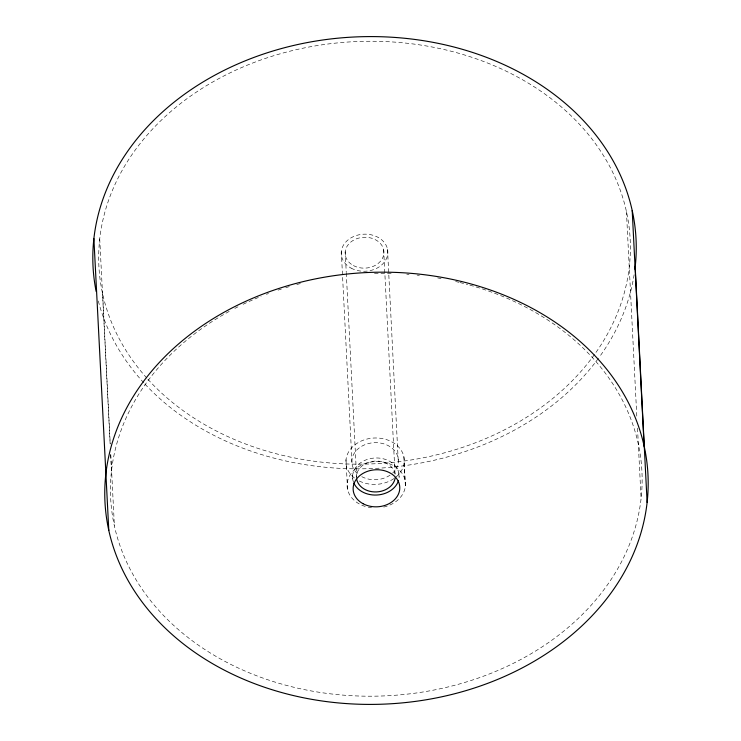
<?xml version="1.0" encoding="UTF-8"?>
<svg xmlns="http://www.w3.org/2000/svg" width="741" height="741" viewBox="0 0 741 741"><rect width="100%" height="100%" fill="white"/><g stroke="black" fill="none" stroke-linecap="round" stroke-linejoin="round"><path stroke-width="0.56" stroke-dasharray="3.71 2.78" d="M626.423 211.463L636.834 416.951M637.519 428.168L641.085 498.591M404.178 462.717L405.373 486.272M403.854 456.669L405.049 480.224M387.506 249.096L398.325 462.412M398.843 472.888L399.177 479.316M383.653 249.698L395.027 474.055M345.204 251.699L346.251 272.466M346.288 273.031L356.634 477.213M341.305 251.495L352.114 464.82M352.642 475.296L352.966 481.724M346.01 459.679L347.529 489.282M102.647 293.955L110.252 444.035M110.77 454.428L114.401 525.999M99.729 238.88L110.205 445.526M110.668 454.761L111.493 470.924M634.129 274.689A271.854 215.964 -2.9 0 1 599.145 357.338M598.459 358.274A271.854 215.964 -2.9 0 1 144.588 383.69M143.8 382.838A271.854 215.964 -2.9 0 1 98.164 300.355M356.754 479.52A19.414 15.422 -2.9 0 1 374.427 461.143A19.414 15.422 -2.9 0 1 395.277 476.519M365.248 506.455A29.214 23.203 -2.9 0 1 354.189 469.998A29.214 23.203 -2.9 0 1 401.418 472.462A29.214 23.203 -2.9 0 1 382.375 507.344M371.537 507.752A29.214 23.203 -2.9 0 1 368.323 507.242M354.411 477.973A29.214 23.203 -2.9 0 1 354.791 444.896A29.214 23.203 -2.9 0 1 396.37 444.896A29.214 23.203 -2.9 0 1 394.777 477.982M393.823 478.658A29.214 23.203 -2.9 0 1 359.209 480.974M357.199 473.425A23.332 18.534 -2.9 0 1 359.218 447.907A23.332 18.534 -2.9 0 1 391.322 447.573A23.332 18.534 -2.9 0 1 392.674 473.054M390.053 475.148A23.332 18.534 -2.9 0 1 361.682 476.62M469.859 285.137A265.973 211.296 -2.9 0 1 600.275 594.439A265.973 211.296 -2.9 0 1 189.715 638.825A265.973 211.296 -2.9 0 1 229.766 311.1M234.841 308.404A265.973 211.296 -2.9 0 1 237.917 306.83M243.104 304.282A265.973 211.296 -2.9 0 1 261.11 296.381M266.427 294.307A265.973 211.296 -2.9 0 1 268.52 293.519M278.116 290.129A265.973 211.296 -2.9 0 1 281.358 289.064M285.72 287.693A265.973 211.296 -2.9 0 1 291.222 286.063M296.77 284.525A265.973 211.296 -2.9 0 1 301.235 283.358M374.464 273.401A265.973 211.296 -2.9 0 1 391.869 273.429M406.763 274.189A265.973 211.296 -2.9 0 1 409.06 274.365M417.09 275.106A265.973 211.296 -2.9 0 1 419.387 275.356M437.672 277.931A265.973 211.296 -2.9 0 1 441.071 278.523M455.622 281.515A265.973 211.296 -2.9 0 1 458.929 282.293M460.022 282.562A265.973 211.296 -2.9 0 1 467.627 284.525M353.438 482.011A23.332 18.534 -2.9 0 1 373.677 458.086A23.332 18.534 -2.9 0 1 399.103 477.723M146.801 378.067A265.973 211.296 -2.9 0 1 181.851 102.536A265.973 211.296 -2.9 0 1 528.954 83.529A265.973 211.296 -2.9 0 1 595.199 353.503M594.514 354.467A265.973 211.296 -2.9 0 1 147.57 378.929M353.374 265.547A19.414 15.422 -2.9 0 0 383.866 253.718A19.414 15.422 -2.9 0 0 356.356 238.861A19.414 15.422 -2.9 0 0 353.374 265.547M351.123 268.14A23.332 18.534 -2.9 0 0 387.765 253.922A23.332 18.534 -2.9 0 0 354.707 236.073A23.332 18.534 -2.9 0 0 351.123 268.14"/><path stroke-width="1.11" d="M635.185 266.853L647.115 502.426A271.854 215.964 -2.9 0 1 220.244 667.984A271.854 215.964 -2.9 0 1 262.045 294.455A271.854 215.964 -2.9 0 1 647.115 502.426M632.203 210.555L644.142 446.128M93.885 238.574L108.797 530.445M96.154 291.5A271.854 215.964 -2.9 0 1 356.699 36.883A271.854 215.964 -2.9 0 1 634.917 269.085M395.203 477.519A19.414 15.422 -2.9 0 1 376.687 491.913A19.414 15.422 -2.9 0 1 356.754 479.52M398.491 480.603A23.332 18.534 -2.9 0 1 376.845 495.025A23.332 18.534 -2.9 0 1 353.809 482.937M363.053 503.713A23.332 18.534 -2.9 0 0 399.695 489.505A23.332 18.534 -2.9 0 0 366.647 471.647A23.332 18.534 -2.9 0 0 363.053 503.713"/></g></svg>
